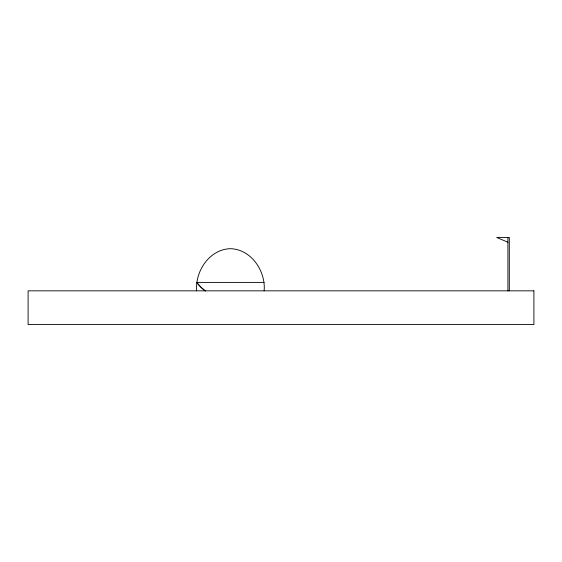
<?xml version="1.0" encoding="UTF-8"?>
<svg xmlns="http://www.w3.org/2000/svg" width="562" height="562" viewBox="0 0 562 562"><rect width="100%" height="100%" fill="white"/><g stroke="black" fill="none" stroke-linecap="round" stroke-linejoin="round"><path stroke-width="0.84" d="M196.7 290.835C194.944 271.207 209.563 249.24 230.42 248.685C251.277 249.24 265.896 271.207 264.14 290.835M205.235 290.835L200.992 287.294L196.7 282.405L264.14 282.405M507.929 242.243L496.689 237.445L509.312 237.445L509.312 290.87M507.908 237.445L507.908 290.87M205.334 290.99A42.15 42.15 0 0 1 196.7 282.405M533.9 290.835L28.1 290.835L28.1 324.555L533.9 324.555L533.9 290.835"/></g></svg>
